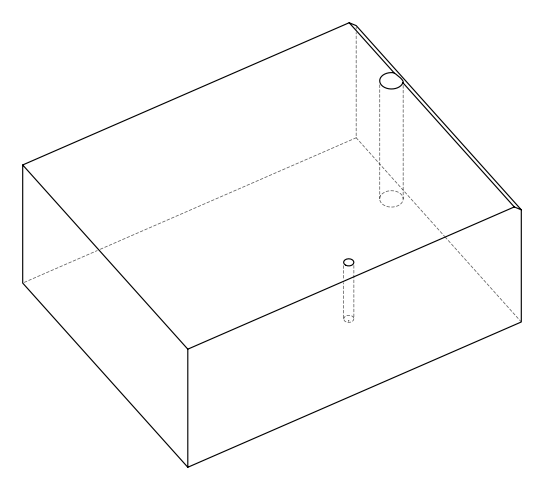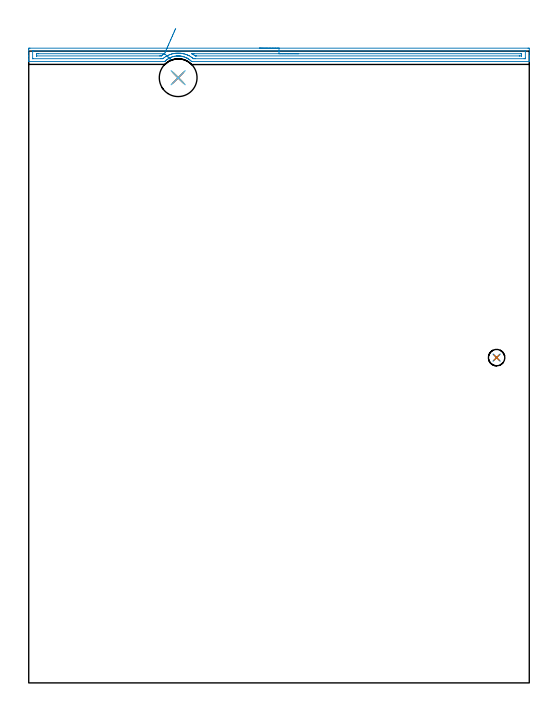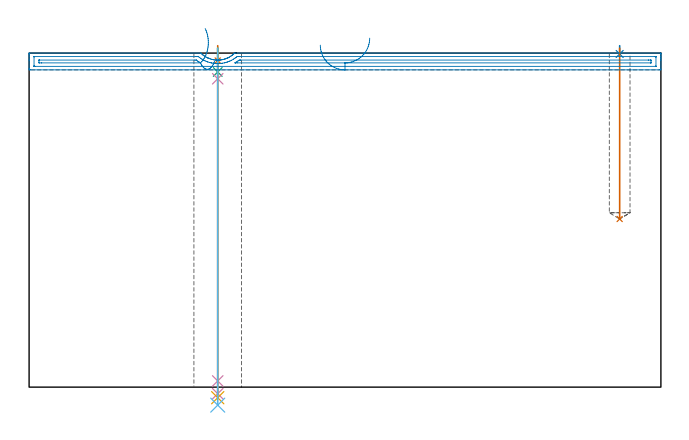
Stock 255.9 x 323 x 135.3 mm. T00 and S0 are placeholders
(PLAN: 8 operations, 6 tool changes, 8.5 min)
(1 SPOT_DRILL | STEP1HOLE | NXT0321_9005460120000 | 0.05 min | 183 mm3)
(2 SPOT_DRILL_1 | STEP1POCKET | NXT0321_9005460120000 | 0.03 min | 0 mm3)
(3 DRILL_BLIND_HOLE_INTO_CENTER | STEP1HOLE | NXT0301_022 | 0.04 min | 94 mm3)
(4 GUN_DRILL_THROUGH_HOLE | STEP1HOLE | UGT0307_001 | 0.6 min | 2490 mm3)
(5 SPADE_DRILL_TO_ENLARGE_THROUGH_HOLE | STEP1HOLE | UGT0306_003 | 0.57 min | 13803 mm3)
(6 DRILL_TO_ENLARGE_THROUGH_HOLE | STEP1HOLE | UGT0301_260 | 0.58 min | 22974 mm3)
(7 DRILL_BLIND_HOLE_INTO_CENTER_1 | STEP1POCKET | UGT0301_201 | 0.28 min | 3613 mm3)
(8 AREA_MILL | FG_CHAMFER_SURFACE | UGT0205_001 | 6.37 min | 5890 mm3)
(TOOL NXT0321_9005460120000 | NC Spot Drill, 142deg, 12mm, Carbide, Uncoated | D12 PA142 FL30 Z2)
(TOOL NXT0301_022 | Carbide Drill 5.1mm [860.1-0510-015A1-MM 2214] | D5.1 PA140 FL28 Z2)
(TOOL UGT0307_001 | Gun Drill 5 mm | D5 PA130 FL24 Z1)
(TOOL UGT0306_003 | Spade Drill 12.5mm | D12.5 PA132 FL10 Z2)
(TOOL UGT0301_260 | Twist Drill 19.3 mm | D19.3 PA118 FL140 Z2)
(TOOL UGT0301_201 | Twist Drill 8.4 mm | D8.4 PA118 FL72 Z2)
(TOOL UGT0205_001 | Chamfer Mill 20 x 3 x 45 deg. | D20 FL50 Z2)
(OP 1 SPOT_DRILL)
G17 G21 G94 G90
T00 M6
G54
G17 G0 G90 X76.4 Y309.4 S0 M3
G43 Z145.3 H0
G94 G81 G98 Z132.3 F250. R138.3
G80
M5
M2
(OP 2 SPOT_DRILL_1)
G17 G21 G94 G90
T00 M6
G54
G17 G0 G90 X239.2 Y166.3 S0 M3
G43 Z145.3 H0
G94 G81 G98 Z134.938 F250. R138.3
G80
M5
M2
(OP 3 DRILL_BLIND_HOLE_INTO_CENTER)
G17 G21 G94 G90
T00 M6
G54
G17 G0 G90 X76.4 Y309.4 S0 M3
G43 Z145.3 H1
G94 G81 G98 Z127.65 F250. R137.3
G80
M5
M2
(OP 4 GUN_DRILL_THROUGH_HOLE)
G17 G21 G94 G90
T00 M6
G54
G17 G0 G90 X76.4 Y309.4 M8
G43 Z145.3 H0
Z133.192
S716 M3
G94 G1 Z124.894 F125. M26
G4 X.084
Z2.5 F250.
G4 X.084
Z-2.666 F125.
G4 X.084
M5
M9
G0 Z133.192
Z145.3
M2
(OP 5 SPADE_DRILL_TO_ENLARGE_THROUGH_HOLE)
G17 G21 G94 G90
T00 M6
G54
G17 G0 G90 X76.4 Y309.4 S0 M3
G43 Z145.3 H0
G94 G73 G98 Z-4.283 F250. Q11.632 R137.3
G80
M5
M2
(OP 6 DRILL_TO_ENLARGE_THROUGH_HOLE)
G17 G21 G94 G90
T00 M6
G54
G17 G0 G90 X76.4 Y309.4 S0 M3
G43 Z145.3 H0
G94 G73 G98 Z-7.298 F250. Q17.825 R137.3
G80
M5
M2
(OP 7 DRILL_BLIND_HOLE_INTO_CENTER_1)
G17 G21 G94 G90
T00 M6
G54
G17 G0 G90 X239.2 Y166.3 S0 M3
G43 Z145.3 H0
G94 G81 G98 Z68.1 F250. R137.3
G80
M5
M2
(OP 8 AREA_MILL)
G17 G21 G94 G90
T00 M6
G54
G17 G0 G90 X117.95 Y324.5 S1061 M3
G43 Z145.3 H0
Z138.5
G94 G1 X117.988 Z137.628 F250.
X118.102 Z136.764
X118.291 Z135.912
X118.553 Z135.08
X118.887 Z134.274
X119.29 Z133.5
X119.758 Z132.764
X120.29 Z132.072
X120.879 Z131.429
X121.522 Z130.84
X122.214 Z130.309
X122.95 Z129.84
X123.724 Z129.437
X124.53 Z129.103
X125.362 Z128.841
X126.214 Z128.652
X127.078 Z128.538
X127.95 Z128.5
X255.279
X255.627 Y324.498 Z128.501
X255.89 Y324.493 Z128.504
X255.9 Y324.158 Z128.839
Y320.663 Z132.331
Y320.13 Z132.867
Y319.789 Z133.206
Y319.256 Z133.74
Y318.916 Z134.079
Y318.236 Z134.764
Y317.966 Z135.033
X255.898 Y317.832 Z135.16
X255.89 Y317.702 Z135.288
X255.726 Y317.7 Z135.3
X83.72
X83.246 Y317.707 Z135.293
X83.206 Y317.74 Z135.259
X83.131 Y317.813 Z135.187
X82.859 Y318.064 Z134.935
X82.47 Y318.392 Z134.607
X82.231 Y318.58 Z134.418
X82.173 Y318.625 Z134.372
X82.082 Y318.697 Z134.303
X82.07 Y318.706 Z134.293
X81.966 Y318.78 Z134.22
X81.523 Y319.067 Z133.932
X81.486 Y319.089 Z133.909
X81.073 Y319.338 Z133.662
X81.007 Y319.373 Z133.626
X80.824 Y319.471 Z133.527
X80.592 Y319.588 Z133.408
X80.572 Y319.599 Z133.398
X80.18 Y319.774 Z133.226
X80.14 Y319.789 Z133.21
X79.735 Y319.947 Z133.05
X79.287 Y320.1 Z132.897
X79.252 Y320.11 Z132.887
X78.842 Y320.228 Z132.771
X78.689 Y320.264 Z132.735
X78.394 Y320.333 Z132.663
X77.948 Y320.417 Z132.582
X77.465 Y320.485 Z132.507
X77.422 Y320.49 Z132.502
X77.015 Y320.522 Z132.473
X76.97 Y320.524 Z132.471
X76.765 Y320.53 Z132.458
X76.664 Y320.536 Z132.456
X76.639 Z132.454
X76.608 Y320.539
X76.571 Y320.538 Z132.451
X76.144 Y320.536 Z132.454
X76.093 Y320.531 Z132.452
X76.037 Z132.461
X75.791 Y320.52 Z132.473
X75.715 Y320.517 Z132.477
X75.379 Y320.492 Z132.505
X74.822 Y320.409 Z132.585
X74.375 Y320.328 Z132.672
X74.166 Y320.278 Z132.721
X73.93 Y320.221 Z132.777
X73.891 Y320.209 Z132.788
X73.482 Y320.091 Z132.909
X73.037 Y319.939 Z133.06
X72.629 Y319.776 Z133.221
X72.551 Y319.74 Z133.255
X72.327 Y319.644 Z133.355
X72.226 Y319.599 Z133.399
X72.144 Y319.558 Z133.441
X71.694 Y319.314 Z133.683
X71.251 Y319.052 Z133.945
X70.734 Y318.705 Z134.291
X70.358 Y318.42 Z134.579
X70.009 Y318.122 Z134.877
X69.669 Y317.812 Z135.185
X69.626 Y317.77 Z135.227
X69.547 Y317.703 Z135.289
X69.423 Y317.7 Z135.3
X0.174
X0.01 Y317.702 Z135.288
X0.002 Y317.832 Z135.16
X0. Y317.966 Z135.033
Y318.236 Z134.764
Y318.916 Z134.079
Y320.13 Z132.867
Y320.663 Z132.331
Y323.891 Z129.106
X0.003 Y324.158 Z128.839
X0.01 Y324.493 Z128.504
X0.273 Y324.498 Z128.501
X0.621 Y324.5 Z128.5
X127.95
Y323.086 Z129.914
X253.696 Y323.085 Z129.915
X253.845 Y323.083 Z129.917
X253.881 Y323.081 Z129.919
X253.89 Y323.078 Z129.922
X253.894 Y323.069 Z129.931
X253.897 Y323.037 Z129.963
X253.9 Y322.886 Z130.114
Y319.391 Z133.609
X253.897 Y319.258 Z133.742
X253.893 Y319.152 Z133.848
X253.89 Y319.123 Z133.877
X253.878 Y319.121 Z133.879
X253.837 Y319.118 Z133.882
X253.492 Y319.115 Z133.885
X253.289 Y319.114 Z133.886
X85.304
X84.613 Y319.116 Z133.884
X84.407 Y319.117 Z133.883
X84.242 Y319.121 Z133.879
X83.947 Y319.347 Z133.653
X83.72 Y319.519 Z133.481
X83.353 Y319.789 Z133.211
X82.826 Y320.131 Z132.869
X81.961 Y320.636 Z132.364
X81.933 Y320.65 Z132.35
X81.906 Y320.663 Z132.337
X81.315 Y320.932 Z132.068
X81.039 Y321.046 Z131.954
X80.401 Y321.287 Z131.713
X80.146 Y321.371 Z131.629
X79.589 Y321.537 Z131.463
X79.252 Y321.62 Z131.38
X79.141 Y321.646 Z131.354
X78.359 Y321.795 Z131.206
X78.046 Y321.843 Z131.157
X77.729 Y321.884 Z131.116
X77.465 Y321.906 Z131.094
X77.06 Y321.933 Z131.067
X76.571 Y321.951 Z131.049
X76.15 Y321.949 Z131.051
X75.678 Y321.928 Z131.072
X75.303 Y321.904 Z131.096
X75.053 Y321.882 Z131.118
X74.784 Y321.845 Z131.155
X74.511 Y321.804 Z131.196
X73.891 Y321.693 Z131.307
X73.759 Y321.666 Z131.334
X73.2 Y321.537 Z131.463
X72.997 Y321.479 Z131.521
X72.369 Y321.278 Z131.722
X72.256 Y321.239 Z131.761
X72.104 Y321.183 Z131.817
X71.726 Y321.032 Z131.968
X71.21 Y320.813 Z132.187
X71.106 Y320.765 Z132.235
X70.902 Y320.663 Z132.337
X70.524 Y320.46 Z132.54
X70.443 Y320.416 Z132.584
X70.317 Y320.341 Z132.659
X69.969 Y320.13 Z132.87
X69.423 Y319.777 Z133.223
X68.92 Y319.407 Z133.593
X68.53 Y319.121 Z133.879
X68.322 Y319.119 Z133.881
X67.636 Y319.115 Z133.885
X67.433 Y319.114 Z133.886
X2.204 Y319.115 Z133.885
X2.055 Y319.117 Z133.883
X2.019 Y319.119 Z133.881
X2.01 Y319.122 Z133.878
X2.006 Y319.131 Z133.869
X2.003 Y319.162 Z133.838
X2. Y319.314 Z133.686
Y322.809 Z130.191
X2.003 Y322.942 Z130.058
X2.007 Y323.048 Z129.952
X2.01 Y323.077 Z129.923
X2.022 Y323.079 Z129.921
X2.063 Y323.082 Z129.918
X2.408 Y323.085 Z129.915
X2.611 Y323.086 Z129.914
X127.95
Y321.672 Z131.328
X251.705 Y321.671 Z131.329
X251.843 Y321.668 Z131.332
X251.88 Y321.665 Z131.335
X251.89 Y321.662 Z131.338
X251.893 Y321.65 Z131.35
X251.898 Y321.6 Z131.4
X251.899 Y321.537 Z131.463
X251.9 Y321.347 Z131.653
X251.892 Y320.663 Z132.337
X251.89 Y320.569 Z132.431
X251.881 Y320.535 Z132.465
X251.839 Y320.533 Z132.467
X251.705 Y320.531 Z132.469
X250.949 Y320.529 Z132.471
X250.812 Y320.528 Z132.472
X85.644 Y320.529 Z132.471
X85.507 Y320.531 Z132.469
X85.369 Y320.534 Z132.466
X85.123 Y320.544 Z132.456
X84.949 Y320.663 Z132.337
X84.613 Y320.89 Z132.11
X83.942 Y321.32 Z131.68
X83.72 Y321.449 Z131.551
X83.57 Y321.537 Z131.463
X83.457 Y321.608 Z131.392
X83.375 Y321.665 Z131.335
X83.445 Y321.668 Z131.332
X83.583 Y321.67 Z131.33
X83.72 Y321.671 Z131.329
X84.476 Y321.672 Z131.328
X127.95
X128.822 Z131.367
X129.686 Z131.48
X130.538 Z131.669
X131.37 Z131.932
X132.176 Z132.265
X132.95 Z132.668
X133.686 Z133.137
X134.378 Z133.668
X135.021 Z134.257
X135.61 Z134.901
X136.142 Z135.593
X136.61 Z136.328
X137.013 Z137.102
X137.347 Z137.908
X137.609 Z138.74
X137.798 Z139.592
X137.912 Z140.457
X137.95 Z141.328
G0 Z145.3
X75.133 Y334.593
Z131.962
G1 X74.884 Y334.029 Z131.345
X74.615 Y333.418 Z130.784
X74.327 Y332.764 Z130.283
X74.023 Y332.073 Z129.846
X73.704 Y331.349 Z129.477
X73.374 Y330.599 Z129.178
X73.034 Y329.828 Z128.952
X72.688 Y329.042 Z128.8
X72.338 Y328.247 Z128.723
X71.986 Y327.448
X71.636 Y326.653 Z128.798
X71.29 Y325.867 Z128.949
X70.95 Y325.095 Z129.175
X70.619 Y324.345 Z129.473
X70.301 Y323.621 Z129.841
X69.996 Y322.93 Z130.276
X69.708 Y322.275 Z130.776
X69.438 Y321.663 Z131.337
X69.437 Y321.659 Z131.341
X69.423 Y321.649 Z131.351
X69.225 Y321.537 Z131.463
X68.794 Y321.278 Z131.722
X68.53 Y321.115 Z131.885
X68.254 Y320.932 Z132.068
X67.86 Y320.663 Z132.337
X67.729 Y320.572 Z132.428
X67.692 Y320.549 Z132.451
X67.667 Y320.535 Z132.465
X67.636 Y320.534 Z132.466
X66.88 Y320.529 Z132.471
X4.195
X4.057 Y320.532 Z132.468
X4.02 Y320.535 Z132.465
X4.01 Y320.538 Z132.462
X4.007 Y320.55 Z132.45
X4.002 Y320.6 Z132.4
X4.001 Y320.663 Z132.337
X4. Y320.853 Z132.147
X4.008 Y321.537 Z131.463
X4.01 Y321.631 Z131.369
X4.019 Y321.665 Z131.335
X4.061 Y321.667 Z131.333
X4.195 Y321.669 Z131.331
X4.951 Y321.671 Z131.329
X5.088
X69.322
X69.423 Y321.668 Z131.332
X69.436 Y321.666 Z131.334
X69.438 Y321.663 Z131.337
X69.945 Y321.185 Z131.861
X70.417 Y320.74 Z132.445
X70.85 Y320.331 Z133.082
X71.241 Y319.962 Z133.769
X71.587 Y319.636 Z134.501
X71.885 Y319.354 Z135.271
X72.134 Y319.12 Z136.074
X72.33 Y318.935 Z136.903
X72.473 Y318.799 Z137.753
X72.562 Y318.716 Z138.617
X72.595 Y318.684 Z139.488
X72.574 Y318.705 Z140.36
X72.497 Y318.777 Z141.226
X72.365 Y318.901 Z142.079
X72.18 Y319.076 Z142.914
X71.943 Y319.3 Z143.723
X71.655 Y319.571 Z144.5
X71.319 Y319.888 Z145.24
G0 Z145.3
M5
M2
